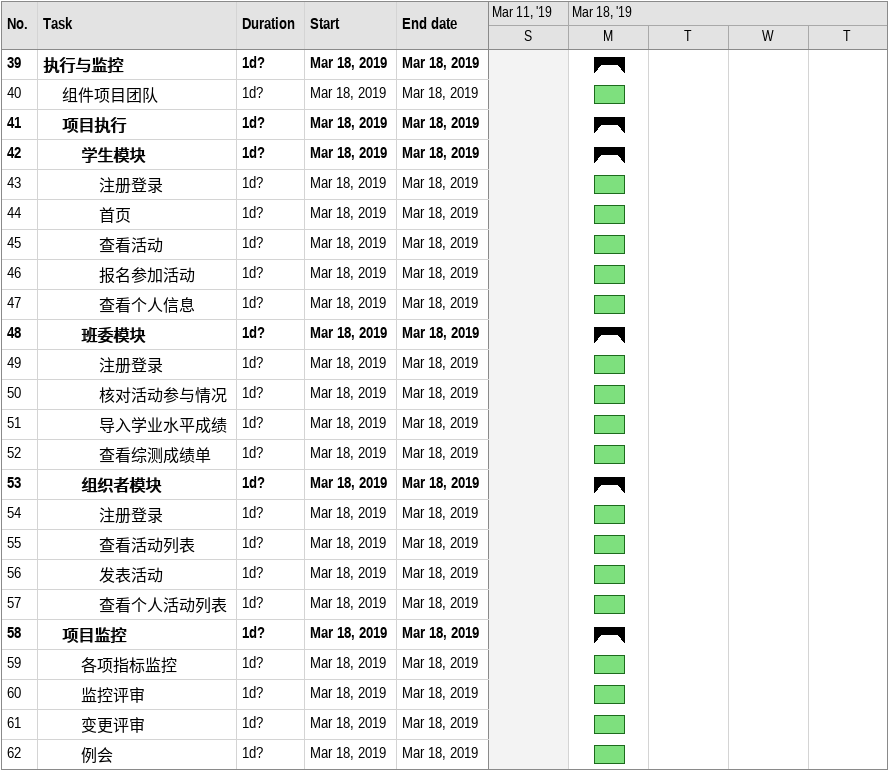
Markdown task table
| ID | Level | Task | Duration | Start | Finish |
|---|---|---|---|---|---|
| 39 | 1 | **执行与监控** | 1d? | 2019-03-18 | 2019-03-18 |
| 40 | 2 | 组件项目团队 | 1d? | 2019-03-18 | 2019-03-18 |
| 41 | 2 | **项目执行** | 1d? | 2019-03-18 | 2019-03-18 |
| 42 | 3 | **学生模块** | 1d? | 2019-03-18 | 2019-03-18 |
| 43 | 4 | 注册登录 | 1d? | 2019-03-18 | 2019-03-18 |
| 44 | 4 | 首页 | 1d? | 2019-03-18 | 2019-03-18 |
| 45 | 4 | 查看活动 | 1d? | 2019-03-18 | 2019-03-18 |
| 46 | 4 | 报名参加活动 | 1d? | 2019-03-18 | 2019-03-18 |
| 47 | 4 | 查看个人信息 | 1d? | 2019-03-18 | 2019-03-18 |
| 48 | 3 | **班委模块** | 1d? | 2019-03-18 | 2019-03-18 |
| 49 | 4 | 注册登录 | 1d? | 2019-03-18 | 2019-03-18 |
| 50 | 4 | 核对活动参与情况 | 1d? | 2019-03-18 | 2019-03-18 |
| 51 | 4 | 导入学业水平成绩 | 1d? | 2019-03-18 | 2019-03-18 |
| 52 | 4 | 查看综测成绩单 | 1d? | 2019-03-18 | 2019-03-18 |
| 53 | 3 | **组织者模块** | 1d? | 2019-03-18 | 2019-03-18 |
| 54 | 4 | 注册登录 | 1d? | 2019-03-18 | 2019-03-18 |
| 55 | 4 | 查看活动列表 | 1d? | 2019-03-18 | 2019-03-18 |
| 56 | 4 | 发表活动 | 1d? | 2019-03-18 | 2019-03-18 |
| 57 | 4 | 查看个人活动列表 | 1d? | 2019-03-18 | 2019-03-18 |
| 58 | 2 | **项目监控** | 1d? | 2019-03-18 | 2019-03-18 |
| 59 | 3 | 各项指标监控 | 1d? | 2019-03-18 | 2019-03-18 |
| 60 | 3 | 监控评审 | 1d? | 2019-03-18 | 2019-03-18 |
| 61 | 3 | 变更评审 | 1d? | 2019-03-18 | 2019-03-18 |
| 62 | 3 | 例会 | 1d? | 2019-03-18 | 2019-03-18 |
